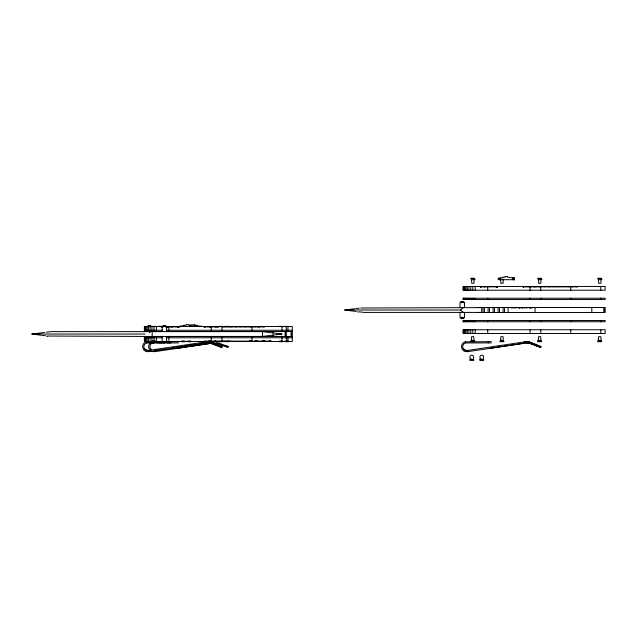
<?xml version="1.0" encoding="UTF-8"?>
<svg xmlns="http://www.w3.org/2000/svg" width="637" height="637" viewBox="0 0 637 637"><rect width="100%" height="100%" fill="white"/><g stroke="black" fill="none" stroke-linecap="round" stroke-linejoin="round"><path stroke-width="0.96" d="M519.577 308.34L519.704 307.631L518.661 307.631L518.781 308.236M530.366 308.34L530.486 307.631L529.451 307.631L529.57 308.236M222.472 346.671L211.261 342.244L210.871 343.239L206.794 342.993L148.939 351.664L145.905 351.457A5.144 5.144 0 0 1 145.905 341.862L162.045 341.655M211.635 343.542L212.033 342.547M211.842 343.622L212.232 342.626M212.925 344.052L213.315 343.056M213.18 344.155L213.578 343.16M214.199 344.553L214.589 343.558M214.502 344.673L214.892 343.677M215.465 345.055L215.855 344.06M216.723 345.549L217.113 344.553M217.965 346.042L218.364 345.047M218.324 346.186L218.714 345.182M219.208 346.528L219.598 345.533M219.542 346.663L219.932 345.668M220.736 347.133L221.127 346.138M221.214 347.324L221.612 346.329M541.315 346.671L530.103 342.244L529.713 343.239L525.636 342.993L467.781 351.664L464.747 351.457A5.144 5.144 0 0 1 464.747 341.862L491.39 341.655M530.478 343.542L530.876 342.547M530.685 343.622L531.075 342.626M531.768 344.052L532.158 343.056M532.022 344.155L532.421 343.16M533.042 344.553L533.432 343.558M533.344 344.673L533.734 343.677M534.308 345.055L534.698 344.06M534.642 345.182L535.032 344.187M535.566 345.549L535.956 344.553M536.808 346.042L537.206 345.047M537.166 346.186L537.556 345.182M538.05 346.528L538.44 345.533M538.384 346.663L538.775 345.668M539.579 347.133L539.969 346.138M540.057 347.324L540.455 346.329M463.083 312.409L460.639 310.004L463.083 307.607M475.13 279.532L472.089 279.778M542.007 279.532L538.966 279.778M602.076 279.532L598.565 279.778M207.391 341.703L211.261 342.244L210.425 343.152L210.584 342.061L209.971 343.064L207.574 342.921L207.391 341.703L206.611 341.766L147.736 350.589L144.599 348.949M530.103 342.244L526.234 341.703L530.103 342.244L529.267 343.152L529.427 342.061L528.821 343.064L526.417 342.921L526.234 341.703L525.453 341.766L466.579 350.589L463.441 348.949M520.915 308.053L522.181 307.631M531.696 308.053L532.97 307.631M149.337 332.211L150.228 331.63M511.304 307.91L514.33 307.838M149.544 332.052L150.515 331.63M462.398 308.029L463.37 307.607M205.711 341.918L205.265 342.013L205.448 343.239M524.554 341.918L524.108 342.013L524.291 343.239M178.543 342.905L146.534 342.945A3.926 3.926 0 0 0 144.058 347.866A3.926 3.926 0 0 0 148.939 350.414M152.729 342.905L152.53 342.945A3.926 3.926 0 0 0 151.447 349.817L150.595 348.949M491.39 342.905L465.376 342.945A3.926 3.926 0 0 0 462.9 347.866A3.926 3.926 0 0 0 467.781 350.414M154.934 350.414L157.673 350.008M159.505 349.737L161.424 349.45M164.298 349.02L166.225 348.734M172.03 347.866L173.973 347.579M176.895 347.141L178.846 346.847M180.812 346.56L182.771 346.265M184.73 345.971L187.684 345.533M189.484 345.262L191.952 344.896M193.592 344.649L196.069 344.283M198.537 343.916L200.185 343.669M201.833 343.423L203.482 343.176M205.958 342.81L215.266 341.758L228.396 346.647L225.387 345.461M177.126 348.367L182.349 347.595M183.13 347.476L187.382 346.839M188.52 346.671L192.7 346.042M193.122 345.979L198.346 345.198M199.126 345.087L203.378 344.45M204.644 344.259L210.815 343.335M489.98 348.367L495.196 347.595M495.976 347.476L500.236 346.839M501.367 346.671L505.547 346.042M505.977 345.979L511.192 345.198M511.973 345.087L516.233 344.45M517.499 344.259L523.67 343.335M41.325 335.237L31.85 334.035L44.59 332.434M356.274 311.469L344.705 310.004L355.135 308.69M46.421 332.211L51.255 331.63L262.492 331.63L281.896 334.035L262.492 336.44L144.902 336.44M212.312 343.128L154.934 351.664L151.893 351.457M356.274 308.547L359.276 308.181M360.757 308.005L481.691 307.607L481.691 312.409L364.109 312.409L359.276 311.827M213.18 343.017L217.926 343.654L228.07 347.667M500.188 278.138L498.206 278.138L498.206 279.699L514.505 279.699L514.505 278.138L512.53 278.138M500.738 278.321L499.926 278.759M463.218 286.459L605.15 286.459L605.15 290.217L463.218 290.217L463.218 286.459L463.234 290.217M463.218 298.22L605.15 298.22L605.15 299.478L463.218 299.478L463.218 298.22L463.234 299.478M461.22 301.397L463.25 301.397M460.814 301.795L463.648 301.795M460.416 302.201L464.054 302.201M478.068 307.48L605.15 307.48L605.15 312.488L478.068 312.488M517.754 307.631L515.269 307.631L515.389 308.284M528.535 307.631L526.051 307.631L526.17 308.284M344.705 310.004L460.639 310.004M460.416 317.815L464.054 317.815M460.814 318.213L463.648 318.213M461.22 318.619L463.25 318.619M463.218 320.499L605.15 320.499L605.15 321.749L463.218 321.749L463.218 320.499L463.234 321.749M148.373 325.427L150.396 325.427M163.351 325.427L165.373 325.427M147.967 325.825L150.802 325.825M162.945 325.825L165.779 325.825M147.561 326.224L151.2 326.224M162.546 326.224L166.185 326.224M179.363 326.192L183.814 325.881L183.814 325.252L186.283 325.252L186.283 324.631L188.751 324.631L188.751 325.252L194.739 324.631L194.739 325.252L197.207 325.252L197.207 325.881L201.658 326.192M195.663 326.192L191.219 325.881L191.219 325.252M151.948 326.375L155.81 326.375L155.81 326.813M157.936 326.375L161.798 326.375L161.838 326.908M181.083 326.375L184.141 326.375M218.825 326.375L222.679 326.375L222.679 326.813M224.813 326.375L228.675 326.375L228.675 326.813M278.887 326.375L282.748 326.375L282.748 326.813M288.744 326.375L284.882 326.375L284.882 326.813M162.905 326.502L144.376 326.502L144.392 331.511L162.889 331.511M165.668 326.502L292.295 326.502L292.295 341.52L166.368 341.52M147.155 326.622L151.606 326.622M162.14 326.622L166.591 326.622L166.591 331.63M161.487 326.908L162.849 326.908M165.668 326.908L180.239 326.908M219.088 326.908L204.047 326.908L204.047 326.502L204.143 326.908M222.217 326.908L264.283 326.908L264.299 326.502M463.218 329.759L605.15 329.759L605.15 333.509L463.218 333.509L463.218 329.759L463.234 333.509M144.376 330.261L162.61 330.261M166.368 330.261L292.295 330.261M166.368 331.511L292.295 331.511M31.85 334.035L144.981 334.035M277.191 334.035L281.896 334.035M144.734 336.44L47.902 336.033M162.61 336.519L144.376 336.519L144.392 341.52L162.61 341.52M166.368 336.519L292.295 336.519M144.376 337.769L162.61 337.769M166.368 337.769L292.295 337.769M471.826 340.198L472.32 340.198M500.969 340.198L501.462 340.198M538.759 340.19L539.244 340.19M598.772 340.198L599.266 340.198M470.839 340.723L473.928 340.723M501.048 340.723L502.601 340.723M537.644 340.715L538.384 340.715L538.392 336.79L540.614 336.607L540.98 340.715M538.838 340.715L540.861 340.715M598.039 340.723L598.732 336.615L600.946 336.798L601.002 340.723M598.852 340.723L601.256 340.723M151.948 341.217L155.81 341.217L155.81 341.655M166.329 341.655L178.543 341.655M162.546 341.838L166.185 341.838M162.945 342.244L165.779 342.244M148.373 342.642L150.396 342.642M163.351 342.642L165.373 342.642M470.87 358.965L471.364 358.965M480.887 358.965L481.373 358.965M469.764 359.499L473.801 359.499M479.772 359.499L483.809 359.499M469.835 360.423L473.697 360.423L473.697 359.985M483.706 360.423L479.844 360.423L479.844 359.985M46.668 336.153L47.664 336.24M211.261 342.244L208.434 341.703L208.618 342.921M45.458 335.739L42.281 335.357M357.58 311.899L358.543 312.019M540.924 347.667L528.821 343.064L528.638 341.838M222.082 347.667L209.971 343.064L209.796 341.838M462.398 311.987L463.37 312.409M524.808 307.974L522.467 307.631L522.587 308.26M528.184 341.774L528.368 343.001M527.731 341.727L527.914 342.945M527.277 341.703L527.46 342.921M526.815 341.695L526.998 342.921M526.345 341.695L526.528 342.913M525.453 341.766L525.636 342.993M467.598 350.446L467.781 351.664M209.342 341.774L209.525 343.001M208.888 341.727L209.071 342.945M207.973 341.695L208.156 342.921M207.503 341.695L207.686 342.913M207.065 341.719L207.248 342.945M206.611 341.766L206.794 342.993M206.157 341.83L206.34 343.056M148.755 350.446L148.939 351.664M604.242 307.48L604.242 312.488M604.019 307.48L604.019 312.488M601.591 278.759L601.591 278.321L597.729 278.321L597.729 278.759M601.002 279.245L600.946 283.17L598.732 283.354L598.366 279.245M600.787 278.321L600.787 278.759M600.81 286.459L600.81 290.217M600.81 298.22L600.81 299.478M600.81 320.499L600.81 321.749M600.81 329.759L600.81 333.509M600.787 341.217L600.787 341.655M600.468 278.321L600.468 278.759M600.468 341.217L600.468 341.655M599.887 278.321L599.887 278.759M599.823 341.217L599.887 341.655M598.852 278.321L598.852 278.759M598.852 341.217L598.852 341.655M598.541 278.321L598.541 278.759M598.541 341.217L598.541 341.655M591.821 307.48L591.821 312.488M577.146 286.459L577.138 286.857L522.889 286.857L522.889 286.459M577.098 286.459L577.098 286.857M576.859 286.459L576.859 286.857M572.703 286.459L572.703 286.857M570.776 286.459L570.776 290.217M570.776 298.22L570.776 299.478M570.776 320.499L570.776 321.749M570.776 329.759L570.776 333.509M568.1 286.459L568.1 286.857M563.466 286.459L563.466 286.857M558.784 286.459L558.784 286.857M554.079 286.459L554.079 286.857M549.349 286.459L549.349 286.857M544.603 286.459L544.603 286.857M541.522 278.759L541.522 278.321L537.668 278.321L537.668 278.759M540.932 279.245L540.885 283.17L538.663 283.354L538.297 279.245M540.773 286.459L540.773 290.217M540.773 298.22L540.773 299.478M540.773 320.499L540.773 321.749M540.773 329.759L540.773 333.509M540.765 341.209L540.765 341.647M540.717 278.321L540.717 278.759M540.407 278.321L540.407 278.759M540.455 341.209L540.455 341.647M539.818 278.321L539.818 278.759M539.842 286.459L539.842 286.857M539.865 341.209L539.865 341.647M539.754 278.321L539.754 278.759M539.802 341.209L539.802 341.647M538.791 278.321L538.791 278.759M538.838 341.209L538.838 341.647M538.528 341.209L538.528 341.647M538.472 278.321L538.472 278.759M536.832 286.459L536.832 286.857M535.072 286.459L535.072 286.857M535.048 307.48L535.048 312.488M534.984 286.459L535.024 286.857M534.109 286.459L534.109 286.857M530.422 286.459L530.422 286.857M530.088 286.459L530.088 290.217M530.088 298.22L530.088 299.478M530.088 320.499L530.088 321.749M530.088 329.759L530.088 333.509M529.658 286.459L529.658 286.857M528.009 286.459L528.009 286.857M523.909 286.459L523.909 286.857M523.733 286.459L523.733 286.857M523.574 286.459L523.574 286.857M523.423 286.459L523.423 286.857M523.288 286.459L523.288 286.857M523.168 286.459L523.168 286.857M522.985 286.459L523.073 286.857M514.449 278.138L514.449 279.699M514.266 278.138L514.266 279.699M514.163 278.138L514.163 279.699M513.979 278.138L513.979 279.699M513.573 278.138L513.573 279.699M513.08 278.138L513.08 279.699M512.53 279.699L512.53 277.828L507.593 277.199L507.593 276.577L505.125 276.577L505.125 277.199L502.657 277.199L502.657 277.828L500.188 277.828L500.188 279.699M508.103 307.48L508.103 312.488M504.472 307.48L504.472 312.488M503.19 279.245L503.142 283.17L500.921 283.354L500.555 279.245M503.19 340.723L503.142 336.798L500.921 336.615L500.555 340.723M503.095 307.48L503.095 312.488M502.983 341.217L502.983 341.655M502.665 341.217L502.665 341.655M502.083 341.217L502.012 341.655M501.048 341.217L501.048 341.655M500.738 341.217L500.738 341.655M499.472 307.48L499.472 312.488M498.094 307.48L498.094 312.488M497.656 286.459L497.688 286.857L480.33 286.857L480.33 286.459M497.601 286.459L497.529 286.857M497.433 286.459L497.433 286.857M497.322 286.459L497.322 286.857M497.194 286.459L497.194 286.857M497.043 286.459L496.987 286.857L496.924 286.459M496.733 286.459L496.733 286.857M496.621 286.459L496.621 286.857M496.382 286.459L496.382 286.857M496.056 286.459L496.056 286.857M494.463 307.48L494.463 312.488M493.086 307.48L493.086 312.488M489.455 307.48L489.455 312.488M488.332 341.655L488.332 342.905M488.077 307.48L488.077 312.488M487.727 286.459L487.727 290.217M487.727 298.22L487.727 299.478M487.727 320.499L487.727 321.749M487.727 329.759L487.727 333.509M485.203 286.459L485.203 286.857M484.653 286.459L484.653 286.857M484.454 307.48L484.454 312.488M484.279 286.459L484.208 286.857M483.077 307.48L483.077 312.488M483.109 359.499C485.912 353.742 477.67 353.71 480.473 359.499M482.583 359.985L482.583 360.423M481.548 286.459L481.548 286.857M481.078 286.459L481.078 286.857M480.871 286.459L480.871 286.857M480.68 286.459L480.688 286.857M480.537 286.459L480.529 286.857M480.425 286.459L480.425 286.857M475.21 286.459L475.21 290.217M475.21 298.22L475.21 299.478M475.21 320.499L475.21 321.749M475.21 329.759L475.21 333.509M474.653 278.759L474.653 278.321L470.791 278.321L470.791 278.759M474.653 341.655L474.653 341.217L470.791 341.217L470.791 341.655M474.055 279.245L474.008 283.17L471.786 283.354L471.42 279.245M474.055 340.723L473.689 336.615L471.468 336.798L471.42 340.723M473.84 278.321L473.84 278.759M473.84 341.217L473.84 341.655M473.53 278.321L473.53 278.759M473.53 341.217L473.53 341.655M473.1 359.499C475.966 353.734 467.598 353.734 470.464 359.499M472.941 278.321L472.941 278.759M472.941 341.217L472.941 341.655M472.877 278.321L472.877 278.759M472.837 286.459L472.837 290.217M472.837 298.22L472.837 299.478M472.837 320.499L472.837 321.749M472.837 329.759L472.837 333.509M472.877 341.217L472.877 341.655M471.913 278.321L471.913 278.759M471.913 341.217L471.913 341.655M471.595 278.321L471.595 278.759M471.595 341.217L471.595 341.655M470.767 286.459L470.767 290.217M470.767 298.22L470.767 299.478M470.767 320.499L470.767 321.749M470.767 329.759L470.767 333.509M468.92 286.459L468.92 290.217M468.92 298.22L468.92 299.478M468.92 320.499L468.92 321.749M468.92 329.759L468.92 333.509M467.311 286.459L467.311 290.217M467.311 298.22L467.311 299.478M467.311 320.499L467.311 321.749M467.311 329.759L467.311 333.509M465.95 286.459L465.95 290.217M465.95 298.22L465.95 299.478M465.95 320.499L465.95 321.749M465.95 329.759L465.95 333.509M465.583 341.655L465.583 342.905M464.859 286.459L464.859 290.217M464.859 298.22L464.859 299.478M464.859 320.499L464.859 321.749M464.859 329.759L464.859 333.509M464.461 307.607L464.461 302.599L460.01 302.599L460.01 307.607M464.461 312.409L464.461 317.417L460.01 317.417L460.01 312.409M464.031 286.459L464.031 290.217M464.031 298.22L464.031 299.478M464.031 320.499L464.031 321.749M464.031 329.759L464.031 333.509M463.481 286.459L463.481 290.217M463.481 298.22L463.481 299.478M463.481 320.499L463.481 321.749M463.481 329.759L463.481 333.509M291.396 331.511L291.396 336.519M291.165 331.511L291.165 336.519M287.956 326.502L287.956 331.511M287.956 336.519L287.932 341.655M287.621 341.217L287.621 341.655M287.032 341.217L287.032 341.655M286.969 341.217L286.969 341.655M286.308 326.502L286.308 341.52M286.005 341.217L286.005 341.655M285.687 341.217L285.687 341.655M285.4 331.511L285.4 336.519M285.177 331.511L285.177 336.519M281.968 326.502L281.968 331.511M281.968 336.519L281.968 341.52M281.944 326.375L281.944 326.813M281.944 341.217L281.944 341.655M281.626 341.217L281.626 341.655M281.044 341.217L281.044 341.655M280.973 341.217L280.973 341.655M280.009 341.217L280.009 341.655M279.699 341.217L279.699 341.655M272.978 331.511L272.978 333.183M272.978 334.847L272.978 336.519M271.123 341.52L271.147 341.121L203.936 341.121L203.944 341.52M271.028 341.121L271.028 341.52M270.422 341.121L270.534 341.52M270.327 341.121L270.375 341.52M270.152 341.121L270.271 341.52M270.024 341.121L270.088 341.52M269.953 341.121L269.953 341.52M269.873 341.121L269.793 341.52M269.714 341.121L269.714 341.52M265.135 341.121L265.159 341.52M265.032 341.121L265.088 341.52M264.538 341.121L264.474 341.52M264.427 341.121L264.387 341.52M264.283 341.121L264.228 341.52M264.108 326.502L264.108 326.908M264.164 341.52L264.1 341.121L263.957 341.52M264.013 326.502L264.013 326.908M263.885 341.121L263.806 341.52M263.726 341.121L263.686 341.52M263.097 341.121L263.097 341.52M262.93 341.121L262.93 341.52M262.762 341.121L262.762 341.52M262.595 341.121L262.595 341.52M262.492 331.63L262.492 336.44M262.436 341.121L262.436 341.52M261.911 341.121L261.911 341.52M259.848 326.502L259.848 326.908M258.256 326.502L258.256 326.908M258.112 326.502L258.2 326.908M258.017 326.502L258.017 326.908M257.69 341.121L257.69 341.52M257.101 341.121L257.101 341.52M256.95 341.121L256.942 341.52M256.775 341.121L256.775 341.52M256.607 341.121L256.607 341.52M256.448 341.121L256.472 341.52M256.337 341.121L256.337 341.52M256.193 341.121L256.193 341.52M256.05 341.121L256.05 341.52M255.915 341.121L255.899 341.52M255.755 341.121L255.755 341.52M255.612 341.121L255.612 341.52M255.469 341.121L255.469 341.52M255.326 341.121L255.326 341.52M255.254 326.502L255.254 326.908M253.86 326.502L253.86 326.908M251.933 326.502L251.933 331.511M251.933 336.519L251.933 341.52M250.954 341.121L250.954 341.52M250.612 326.502L250.612 326.908M250.484 341.121L250.484 341.52M250.349 341.121L250.349 341.52M250.206 341.121L250.206 341.52M250.054 341.121L250.054 341.52M249.911 341.121L249.911 341.52M249.76 341.121L249.76 341.52M249.616 341.121L249.616 341.52M249.473 341.121L249.473 341.52M249.338 341.121L249.338 341.52M249.258 326.502L249.258 326.908M245.938 326.502L245.938 326.908M244.616 326.502L244.616 326.908M241.232 326.502L241.232 326.908M239.942 326.502L239.942 326.908M236.494 326.502L236.494 326.908M235.236 326.502L235.236 326.908M231.749 326.502L231.749 326.908M230.897 341.121L230.897 341.52M230.506 326.502L230.506 326.908M229.049 341.121L229.049 341.52M228.818 341.121L228.818 341.52M228.715 341.121L228.723 341.647L224.861 341.647L224.861 341.209M228.532 341.121L228.532 341.52M228.42 341.121L228.436 341.52M227.863 326.375L227.863 326.813M227.919 341.209L227.919 341.647M227.6 341.209L227.6 341.647M227.019 341.209L227.019 341.647M226.955 341.209L226.955 341.647M225.984 341.209L225.984 341.647M225.761 326.502L225.761 326.908M225.673 341.209L225.673 341.647M224.901 341.121L224.901 341.52M223.985 326.502L223.985 326.908M223.061 341.121L223.061 341.52M222.831 341.121L222.831 341.52M222.719 341.121L222.735 341.647L218.873 341.647L218.873 341.209M222.624 341.121L222.624 341.52M222.48 341.121L222.424 341.52M221.931 326.502L221.931 331.511M221.931 336.519L221.923 341.647M221.612 341.209L221.612 341.647M220.959 341.209L221.023 341.647M219.996 341.209L219.996 341.647M219.94 326.375L219.94 326.813M219.685 341.209L219.685 341.647M217.989 326.502L217.989 326.908M217.575 326.502L217.575 326.908M216.811 326.502L216.811 326.908M216.142 326.502L216.23 326.908M216.134 341.121L216.134 341.52M215.959 341.121L215.983 341.52M215.688 341.121L215.688 341.52M215.545 341.121L215.545 341.52M215.41 341.121L215.41 341.52M215.266 326.502L215.266 326.908M215.282 341.121L215.282 341.52M215.155 326.502L215.155 326.908M215.171 341.121L215.171 341.52M215.059 341.121L215.059 341.52M214.757 341.121L214.757 341.52M211.58 326.502L211.58 326.908M211.245 326.502L211.245 331.511M211.245 336.519L211.245 341.52L211.205 341.121M211.054 326.502L211.054 326.908M210.887 326.502L210.887 326.908M210.72 326.502L210.815 326.908M210.576 326.502L210.576 326.908M210.441 326.502L210.441 326.908M210.321 326.502L210.321 326.908M210.218 326.502L210.218 326.908M210.075 326.502L210.035 326.908M210.138 341.121L210.138 341.52M209.987 341.121L209.931 341.52M209.692 341.121L209.692 341.52M209.557 341.121L209.557 341.52M209.422 341.121L209.422 341.52M209.294 341.121L209.294 341.52M209.167 326.502L209.167 326.908M209.175 341.121L209.175 341.52M209.071 341.121L209.071 341.52M208.769 341.121L208.769 341.52M205.21 341.121L205.21 341.52M205.066 326.502L205.066 326.908M204.891 326.502L204.891 326.908M204.732 326.502L204.732 326.908M204.581 326.502L204.581 326.908M204.326 326.502L204.445 326.908M204.222 326.502L204.222 326.908M190.129 341.217L190.129 341.655M189.802 325.252L189.802 325.881M189.818 341.217L189.818 341.655M188.202 341.217L188.202 341.655M187.883 341.217L187.883 341.655M184.141 341.217L184.141 341.655M183.822 341.217L183.822 341.655M183.241 341.217L183.241 341.655M183.169 341.217L183.169 341.655M182.206 341.217L182.206 341.655M181.895 341.217L181.895 341.655M178.846 326.502L178.846 326.908L178.758 326.502M178.686 326.502L178.591 326.908M178.479 326.502L178.479 326.908M178.344 326.502L178.344 326.908M178.201 326.908L178.201 326.502L178.081 326.908M177.89 326.502L177.89 326.908M177.779 326.502L177.779 326.908M177.54 326.502L177.54 326.908M177.213 326.502L177.213 326.908M172.348 326.502L172.348 326.908M171.799 326.502L171.799 326.908M170.851 342.905L170.851 342.467L166.998 342.467L166.998 342.905M170.047 342.467L170.047 342.905M169.729 342.467L169.729 342.905M169.49 341.655L169.49 342.905M169.147 342.467L169.084 342.905M168.885 326.502L168.885 331.511M168.885 336.519L168.885 341.52M168.694 326.502L168.694 326.908M168.232 326.502L168.232 326.908M168.112 342.467L168.112 342.905M168.017 326.502L168.017 326.908M167.834 326.502L167.842 326.908M167.802 342.467L167.802 342.905M167.682 326.502L167.571 326.908M167.499 326.502L167.475 326.908M166.591 336.44L166.591 341.44L162.14 341.44L162.14 336.44M166.361 326.502L166.361 326.908M164.864 342.905L164.864 342.467L161.002 342.467L161.002 342.905M164.051 342.467L164.051 342.905M163.741 342.467L163.741 342.905M163.152 342.467L163.088 342.905M162.706 326.502L162.706 326.908M162.236 326.502L162.14 331.63M162.124 342.467L162.124 342.905M162.029 326.502L162.029 326.908M161.814 342.467L161.814 342.905M161.694 326.502L161.687 326.908M161.583 326.502L161.511 326.908M160.994 326.375L160.994 326.813M160.843 342.905L160.843 342.467L156.981 342.467L156.981 342.905M160.03 342.467L160.03 342.905M159.72 342.467L159.72 342.905M159.067 342.467L159.139 342.905M158.103 342.467L158.103 342.905M157.793 342.467L157.793 342.905M156.368 326.502L156.383 331.63M156.368 336.519L156.368 341.52M154.998 341.217L154.998 341.655M154.847 342.905L154.847 342.467L150.993 342.467L150.993 342.905M154.687 341.217L154.687 341.655M154.098 341.217L154.035 341.655M154.043 342.467L154.043 342.905M153.995 326.502L153.995 331.511M153.995 336.519L153.995 341.52M153.732 342.467L153.732 342.905M153.143 342.467L153.143 342.905M153.071 326.375L153.071 326.813M153.071 341.217L153.071 341.655M153.079 342.467L153.079 342.905M152.753 341.217L152.753 341.655M152.187 331.63L152.187 336.44M152.116 342.467L152.116 342.905M151.925 326.502L151.925 331.511M151.925 336.519L151.948 341.655M151.797 342.467L151.797 342.905M150.077 326.502L150.077 331.511M150.077 336.519L150.077 341.52M148.469 326.502L148.469 331.511M148.469 336.519L148.469 341.52M147.107 326.502L147.107 331.511M147.107 336.519L147.107 341.52M146.741 341.655L146.741 342.905M146.016 326.502L146.016 331.511M146.016 336.519L146.016 341.52M145.188 326.502L145.188 331.511M145.188 336.519L145.188 341.52M144.703 326.502L144.639 331.511M144.703 336.519L144.703 341.52M150.555 350.692A5.144 5.144 0 0 1 150.555 342.626M184.945 341.217L181.083 341.217L181.083 341.655L184.945 341.655L184.945 341.217M190.941 341.217L187.079 341.217L187.079 341.655L190.941 341.655L190.941 341.217M282.748 341.217L278.887 341.217L278.887 341.655L282.748 341.655L282.748 341.217M288.744 341.217L284.882 341.217L284.882 341.655L288.744 341.655L288.744 341.217M503.787 341.217L499.926 341.217L499.926 341.655L503.787 341.655L503.787 341.217M541.577 341.209L537.716 341.209L537.716 341.647L541.577 341.647L541.577 341.209M601.591 341.217L597.729 341.217L597.729 341.655L601.591 341.655L601.591 341.217M189.229 341.655L189.229 341.217L189.165 341.655M171.425 326.908L171.425 326.502L171.361 326.908"/></g></svg>
